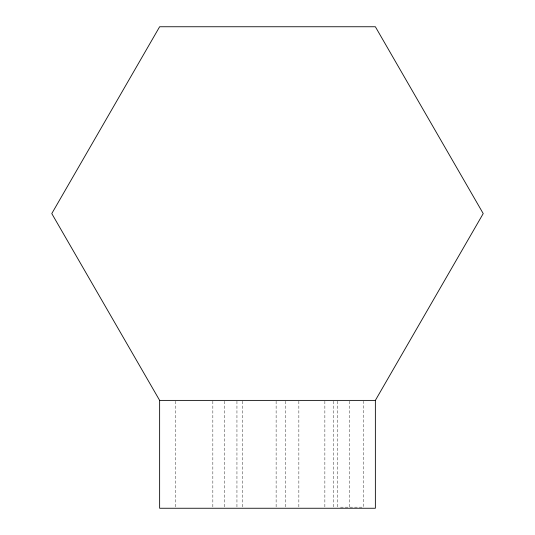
<?xml version="1.0" encoding="UTF-8"?>
<svg xmlns="http://www.w3.org/2000/svg" width="535" height="535" viewBox="0 0 535 535"><rect width="100%" height="100%" fill="white"/><g stroke="black" fill="none" stroke-linecap="round" stroke-linejoin="round"><path stroke-width="0.4" stroke-dasharray="2.67 2.01" d="M340.534 507.173L363.325 507.173L363.325 401.223M349.669 401.223L349.669 507.173M337.277 401.223L337.277 507.173M333.379 401.223L333.379 507.173M324.865 401.223L324.865 507.173M298.858 401.223L298.858 507.173M285.743 401.223L285.743 507.173M276.12 401.223L276.12 507.173M242.689 401.223L242.689 507.173M236.945 401.223L236.945 507.173M224.346 401.223L224.346 507.173M212.843 401.223L212.843 507.173M175.52 401.223L175.52 507.173"/><path stroke-width="0.8" d="M375.363 400.387L483.219 213.572L375.363 26.75L159.637 26.75L51.781 213.572L159.637 400.387L159.637 508.25L375.363 508.25L375.363 400.387L159.637 400.387"/></g></svg>
